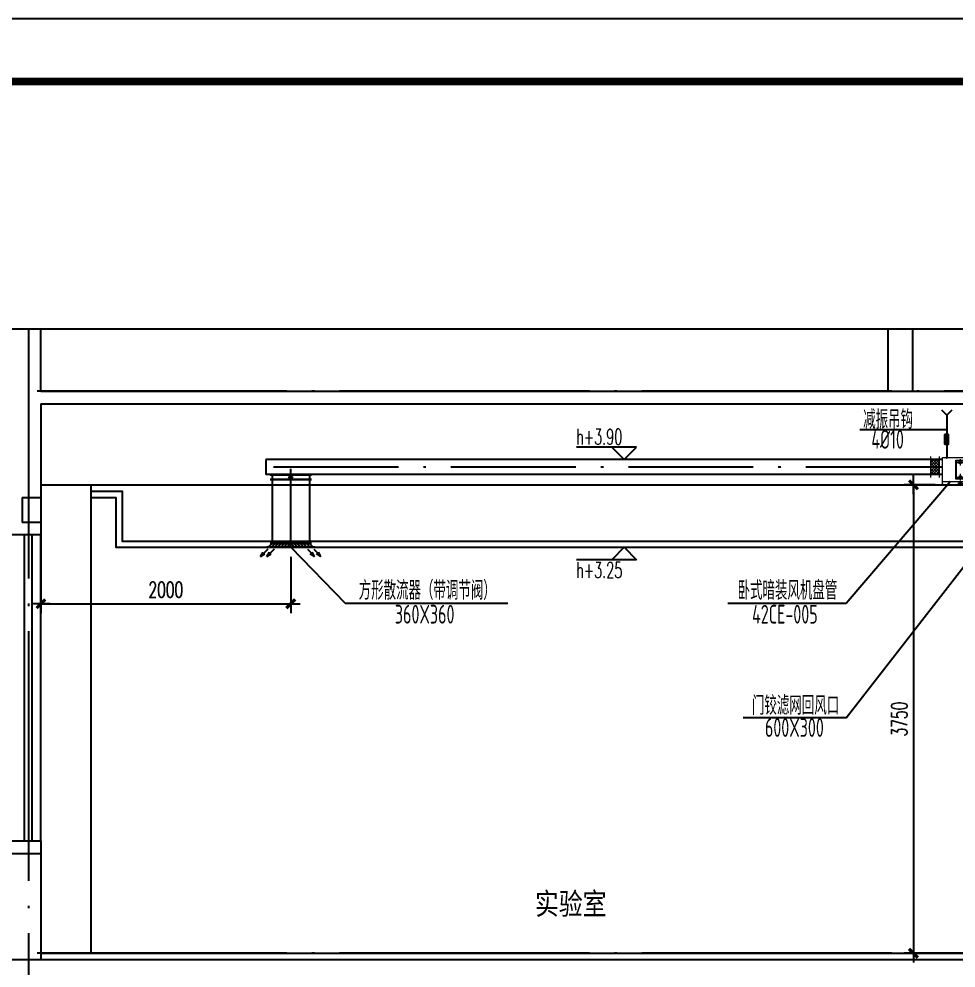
# Model space of a CAD drawing. Extents: x -345393 to -54719, y 203828 to 476815.
# Drawn here: x -254172 to -246673, y 248275 to 255872 of the extents above; entities that cross this region are included whole.
import ezdxf
from ezdxf.enums import TextEntityAlignment as Align

# ---------------------------------------------------------------- set-up
doc = ezdxf.new("R2010")
doc.units = 0
doc.header["$LTSCALE"] = 1000
doc.header["$MEASUREMENT"] = 0
for name, pattern in [('CENTER2', [1.125, 0.75, -0.125, 0.125, -0.125]), ('CHENG_DOTE', [1.42, 1, -0.2, 0.02, -0.2]), ('DASH', [0.35, 0.25, -0.1]), ('DOTE', [2.42, 2, -0.2, 0.02, -0.2])]:
    doc.linetypes.add(name, pattern=pattern)
doc.layers.get('0').update_dxf_attribs({"color": 252, "linetype": 'CONTINUOUS'})
doc.layers.get('Defpoints').update_dxf_attribs({"color": 252, "linetype": 'CONTINUOUS'})
for name, color, linetype in [('A-卫生间', 252, 'CONTINUOUS'), ('A-外窗', 252, 'CONTINUOUS'), ('DOTE', 250, 'DOTE'), ('WALL', 252, 'CONTINUOUS'), ('图框', 252, 'CONTINUOUS'), ('暖通-风-标注', 160, 'CONTINUOUS'), ('暖通-风-法兰', 2, 'CONTINUOUS'), ('暖通-风-装饰吊顶', 74, 'DASH'), ('暖通-风-说明', 3, 'CONTINUOUS'), ('暖通-风-轴线', 5, 'CHENG_DOTE'), ('暖通-风-风管', 4, 'CONTINUOUS')]:
    doc.layers.add(name, color=color, linetype=linetype)
doc.layers.add('暖通-水-设备', color=3, linetype='CONTINUOUS', lineweight=20)
doc.styles.add('HT', font='simhei.ttf')
doc.styles.add('HZ-ZGBZ', font='romanc.shx', dxfattribs={"width": 0.65, "bigfont": '0hztxt.shx'})
doc.styles.add('NT4', font='tssdeng.shx', dxfattribs={"width": 0.65, "bigfont": 'tssdchn.shx'})
doc.dimstyles.new('暖-标注50', dxfattribs={"dimscale": 0.5, "dimtxt": 250, "dimasz": 1, "dimexe": 150, "dimexo": 150, "dimgap": 100, "dimtad": 1, "dimdec": 0, "dimdsep": 46, "dimtxsty": 'HZ-ZGBZ', "dimblk": '_DIMX', "dimcen": 0.09, "dimclrt": 7, "dimadec": 0, "dimazin": 0, "dimtfac": 1, "dimtdec": 0, "dimtix": 1, "dimtmove": 2, "dimatfit": 3, "dimldrblk": '_DIMX', "dimfxl": 0, "dimtolj": 1, "dimtzin": 0, "dimarcsym": 0})

# ---------------------------------------------------------------- blocks, each defined once
blk = doc.blocks.new('_DIMX')
blk.add_line((-150, 0), (150, 0))
at = {"const_width": 50}
blk.add_lwpolyline([(-70, -70), (70, 70)], dxfattribs=at)
blk = doc.blocks.new('*D720')
at = {"layer": 'Defpoints', "color": 0}
for p in [(-246765.2, 252142.5), (-247013.8, 248392.5), (-246365.2, 248392.5)]:
    blk.add_point(p, dxfattribs=at)
at = {"layer": '暖通-风-标注', "color": 0, "lineweight": -2}
for p, q in [((-246840.2, 252142.5), (-247088.8, 252142.5)), ((-247013.8, 252142), (-247013.8, 248393)), ((-246440.2, 248392.5), (-247088.8, 248392.5))]:
    blk.add_line(p, q, dxfattribs=at)
at = {"layer": '暖通-风-标注', "color": 0, "lineweight": -2, "xscale": 0.5, "yscale": 0.5, "zscale": 0.5}
for p, rotation in [((-247013.8, 252142.5), 90), ((-247013.8, 248392.5), 270)]:
    blk.add_blockref('_DIMX', p, dxfattribs=dict(at, rotation=rotation))
at = {"layer": '暖通-风-标注', "color": 7, "insert": (-247126.3, 250267.5), "char_height": 125, "attachment_point": 5, "rotation": 90, "style": 'HZ-ZGBZ'}
blk.add_mtext('\\A1;3750', dxfattribs=at)
blk = doc.blocks.new('风机盘管2')
h = blk.add_hatch()
h.set_pattern_fill('ANSI37', color=95, scale=5, style=0)
h.set_pattern_definition([(45, (-10574485.771, -16627846.545), (-11.225320151, 11.225320151), []), (135, (-10574485.771, -16627846.545), (-11.225320151, -11.225320151), [])])
h.paths.add_polyline_path([(-166.5, -15), (-236.5, -15), (-236.5, -75), (-166.5, -75)])
h.paths.add_polyline_path([(-236.5, -75), (-236.5, -135), (-166.5, -135), (-166.5, -75)])
for p, q in [((-141.5, 0), (141.5, 0)), ((-141.5, -210), (-141.5, 0)), ((141.5, 0), (395.5, 0)), ((141.5, 0), (141.5, -210)), ((225.7, 0), (141.5, 0)), ((395.5, 0), (395.5, -220)), ((-141.5, -190), (141.5, -190)), ((-141.5, -190), (141.5, -190)), ((-131.5, -220), (131.5, -220)), ((141.5, -190), (162.6, -190)), ((162.6, -190), (162.6, -220)), ((162.6, -220), (395.5, -220)), ((173.4, -220), (173.4, -245)), ((373.4, -220), (373.4, -245)), ((157, -245), (389.9, -245))]:
    blk.add_line(p, q)
at = {"color": 3, "linetype": 'CENTER2', "ltscale": 0.1}
for p, q in [((225.7, 12), (225.7, -203.5)), ((-25, -37.8), (25, -37.8)), ((0, -12.8), (0, -62.8)), ((0, -130.8), (0, -180.8)), ((108.7, -95.8), (342.7, -95.8)), ((-25, -155.8), (25, -155.8)), ((-20, -205), (20, -205)), ((0, -185), (0, -225))]:
    blk.add_line(p, q, dxfattribs=at)
for points in [[(-35, -20.3), (35, -20.3), (35, -173.3), (-35, -173.3)], [(-30, -25.3), (30, -25.3), (30, -168.3), (-30, -168.3)]]:
    blk.add_lwpolyline(points, close=True)
for centre, radius in [((0, -37.8), 12.5), ((225.7, -95.8), 45.7), ((0, -155.8), 12.5), ((0, -205), 10)]:
    blk.add_circle(centre, radius)
for centre, radius, start, end in [((225.7, -98.9), 98.9, 1.81153, 90), ((223.4, -84), 101.7, 216.34064, 353.36951), ((-131.5, -210), 10, 180, 270), ((131.5, -210), 10, 270, 0)]:
    blk.add_arc(centre, radius, start, end)
at = {"layer": '暖通-水-设备'}
for p, q in [((-236.5, -160), (-236.5, 10)), ((-166.5, -160), (-166.5, 10))]:
    blk.add_line(p, q, dxfattribs=at)
at = {"layer": '暖通-风-轴线'}
blk.add_line((-141.5, -75), (-236.5, -75), dxfattribs=at)
at = {"layer": '暖通-风-风管'}
for p, q in [((-141.5, -15), (-236.5, -15)), ((-141.5, -135), (-236.5, -135))]:
    blk.add_line(p, q, dxfattribs=at)
blk = doc.blocks.new('*D736')
at = {"layer": 'Defpoints', "color": 0}
for p in [(-253997.4, 252142.5), (-251997.4, 251642.5), (-251997.4, 251190.8)]:
    blk.add_point(p, dxfattribs=at)
at = {"layer": '暖通-风-标注', "color": 0, "lineweight": -2}
for p, q in [((-253997.4, 252067.5), (-253997.4, 251115.8)), ((-251997.4, 251567.5), (-251997.4, 251115.8)), ((-253996.9, 251190.8), (-251997.9, 251190.8))]:
    blk.add_line(p, q, dxfattribs=at)
at = {"layer": '暖通-风-标注', "color": 0, "lineweight": -2, "xscale": 0.5, "yscale": 0.5, "zscale": 0.5, "rotation": 180}
blk.add_blockref('_DIMX', (-253997.4, 251190.8), dxfattribs=at)
at = {"layer": '暖通-风-标注', "color": 0, "lineweight": -2, "xscale": 0.5, "yscale": 0.5, "zscale": 0.5}
blk.add_blockref('_DIMX', (-251997.4, 251190.8), dxfattribs=at)
at = {"layer": '暖通-风-标注', "color": 7, "insert": (-252997.4, 251303.3), "char_height": 125, "attachment_point": 5, "style": 'HZ-ZGBZ'}
blk.add_mtext('\\A1;2000', dxfattribs=at)

msp = doc.modelspace()

# ---------------------------------------------------------------- linework, layer by layer
at = {"layer": 'A-卫生间', "color": 251}
msp.add_line((-253997.37041, 252142.5295), (-244897.38029, 252142.5295), dxfattribs=at)
at = {"layer": 'A-卫生间'}
for p, q in [((-253597.37327, 252142.5295), (-253597.37327, 248392.5295)), ((-253997.37041, 248392.5295), (-230197.38334, 248392.5295))]:
    msp.add_line(p, q, dxfattribs=at)
msp.add_lwpolyline([(-254597.36911, 253392.5295), (-242247.37688, 253392.5295), (-242097.39953, 253542.50685), (-242097.35422, 253242.55215), (-241947.37688, 253392.5295), (-229597.38464, 253392.5295)], dxfattribs=at)
at = {"layer": 'A-外窗'}
for p, q in [((-254127.37041, 249292.5295), (-254127.37041, 251742.5295)), ((-254067.37041, 249292.5295), (-254067.37041, 251742.5295)), ((-253997.37041, 249292.5295), (-253997.37041, 251742.5295))]:
    msp.add_line(p, q, dxfattribs=at)
at = {"layer": 'DOTE'}
for p, q in [((-254097.38334, 253392.5295), (-254097.38334, 230392.5295)), ((-227827.38029, 252892.5295), (-254097.38334, 252892.5295)), ((-227827.38029, 248392.5295), (-254097.38334, 248392.5295))]:
    msp.add_line(p, q, dxfattribs=at)
at = {"layer": 'WALL'}
for p, q in [((-253997.37041, 252892.5295), (-253997.37041, 253392.5295)), ((-247219.88806, 253392.5295), (-247219.88806, 252892.5295)), ((-247019.88806, 253392.5295), (-247019.88806, 252892.5295)), ((-253997.37041, 252892.5295), (-230197.38334, 252892.5295)), ((-253997.37184, 252792.5295), (-244197.38029, 252792.5295)), ((-253997.37041, 252792.5295), (-253997.37041, 251742.5295)), ((-254147.37041, 252042.5295), (-254147.37041, 251842.5295)), ((-254147.37041, 252042.5295), (-253997.37041, 252042.5295)), ((-253997.37041, 251842.5295), (-254147.37041, 251842.5295)), ((-253997.37041, 251742.5295), (-254247.37041, 251742.5295)), ((-254247.37041, 249292.5295), (-253997.37041, 249292.5295)), ((-253997.37041, 249292.5295), (-253997.37041, 248342.5295)), ((-254247.37041, 249192.5295), (-253997.37041, 249192.5295)), ((-254397.36878, 248342.5295), (-229797.38497, 248342.5295))]:
    msp.add_line(p, q, dxfattribs=at)
at = {"layer": '图框'}
msp.add_line((-219242.68185, 255872.36281), (-261292.68185, 255872.36281), dxfattribs=at)
at = {"layer": '图框', "const_width": 60}
msp.add_lwpolyline([(-219742.68185, 255372.36281), (-260042.68185, 255372.36281), (-260042.68185, 226672.36281), (-219742.68185, 226672.36281)], close=True, dxfattribs=at)
at = {"layer": '暖通-风-标注', "color": 95}
for p, q in [((-252181.03638, 251626.9224), (-252238.31203, 251569.64675)), ((-252238.31203, 251569.64675), (-252218.37707, 251604.16756)), ((-252238.31203, 251569.64675), (-252204.08078, 251589.36295)), ((-252204.08078, 251589.36295), (-252218.53972, 251589.60498)), ((-252131.03638, 251626.9224), (-252188.31203, 251569.64675)), ((-252188.31203, 251569.64675), (-252168.37707, 251604.16756)), ((-252188.31203, 251569.64675), (-252154.08078, 251589.36295)), ((-252168.53972, 251589.60498), (-252168.37707, 251604.16756)), ((-252154.08078, 251589.36295), (-252168.53972, 251589.60498)), ((-251863.70444, 251626.9224), (-251806.42879, 251569.64675)), ((-251840.66005, 251589.36295), (-251826.20111, 251589.60498)), ((-251806.42879, 251569.64675), (-251840.66005, 251589.36295)), ((-251806.42879, 251569.64675), (-251826.36376, 251604.16756)), ((-251826.20111, 251589.60498), (-251826.36376, 251604.16756)), ((-251813.70444, 251626.9224), (-251756.42879, 251569.64675)), ((-251790.66005, 251589.36295), (-251776.20111, 251589.60498)), ((-251756.42879, 251569.64675), (-251790.66005, 251589.36295)), ((-251756.42879, 251569.64675), (-251776.36376, 251604.16756)), ((-251776.20111, 251589.60498), (-251776.36376, 251604.16756))]:
    msp.add_line(p, q, dxfattribs=at)
at = {"layer": '暖通-风-标注', "const_width": 10}
msp.add_lwpolyline([(-246752.20498, 252360.37525, 1), (-246742.20498, 252360.37525, 1)], format="xyb", close=True, dxfattribs=at)
at = {"layer": '暖通-风-标注', "color": 95}
for points in [[(-252218.37707, 251604.16756), (-252218.53972, 251589.60498), (-252238.31203, 251569.64675)], [(-252204.08078, 251589.36295), (-252218.53972, 251589.60498), (-252238.31203, 251569.64675)], [(-252168.37707, 251604.16756), (-252168.53972, 251589.60498), (-252188.31203, 251569.64675)], [(-252154.08078, 251589.36295), (-252168.53972, 251589.60498), (-252188.31203, 251569.64675)], [(-251840.66005, 251589.36295), (-251826.20111, 251589.60498), (-251806.42879, 251569.64675)], [(-251826.36376, 251604.16756), (-251826.20111, 251589.60498), (-251806.42879, 251569.64675)], [(-251790.66005, 251589.36295), (-251776.20111, 251589.60498), (-251756.42879, 251569.64675)], [(-251776.36376, 251604.16756), (-251776.20111, 251589.60498), (-251756.42879, 251569.64675)]]:
    msp.add_solid(points, dxfattribs=at)
at = {"layer": '暖通-风-法兰'}
for p, q in [((-252162.37041, 252225.37525), (-251832.37041, 252225.37525)), ((-252162.37041, 252222.37525), (-251832.37041, 252222.37525)), ((-252162.37041, 252187.87525), (-251832.37041, 252187.87525)), ((-252162.37041, 252184.87525), (-251832.37041, 252184.87525)), ((-251804.87041, 251642.5295), (-252189.87041, 251642.5295)), ((-252162.37041, 251675.5295), (-251832.37041, 251675.5295)), ((-252162.37041, 251672.5295), (-251832.37041, 251672.5295)), ((-252122.37041, 251672.5295), (-252152.37041, 251642.5295)), ((-252097.37041, 251672.5295), (-252127.37041, 251642.5295)), ((-252072.37041, 251672.5295), (-252102.37041, 251642.5295)), ((-252047.37041, 251672.5295), (-252077.37041, 251642.5295)), ((-252022.37041, 251672.5295), (-252052.37041, 251642.5295)), ((-251997.37041, 251672.5295), (-252027.37041, 251642.5295)), ((-251997.37041, 251672.5295), (-251967.37041, 251642.5295)), ((-251972.37041, 251672.5295), (-251942.37041, 251642.5295)), ((-251947.37041, 251672.5295), (-251917.37041, 251642.5295)), ((-251922.37041, 251672.5295), (-251892.37041, 251642.5295)), ((-251897.37041, 251672.5295), (-251867.37041, 251642.5295)), ((-251872.37041, 251672.5295), (-251842.37041, 251642.5295))]:
    msp.add_line(p, q, dxfattribs=at)
at = {"layer": '暖通-风-法兰', "color": 75}
for p, q in [((-252013.26008, 252196.97199), (-251995.75464, 252222.71575)), ((-252012.48645, 252208.60744), (-251991.26523, 252188.14424)), ((-252009.87859, 252216.31538), (-251986.75096, 252194.01388)), ((-252005.45311, 252192.36746), (-251987.29767, 252219.06714)), ((-252002.07891, 252221.46164), (-251979.81896, 252199.99682)), ((-251996.60614, 252190.42532), (-251982.36361, 252211.3706))]:
    msp.add_line(p, q, dxfattribs=at)
at = {"layer": '暖通-风-装饰吊顶', "linetype": 'ByBlock'}
for points in [[(-253597.37327, 252092.5295), (-253347.37327, 252092.5295), (-253347.37327, 251692.5295), (-244897.38029, 251692.5295)], [(-253597.37327, 252042.5295), (-253397.37327, 252042.5295), (-253397.37327, 251642.5295), (-244897.38029, 251642.5295)]]:
    msp.add_lwpolyline(points, dxfattribs=at)
at = {"layer": '暖通-风-说明'}
for p, q in [((-246747.20498, 252700.11141), (-246747.20498, 252360.37525)), ((-246732.20498, 252545.63485), (-246762.20498, 252545.63485)), ((-246762.20498, 252467.13485), (-246762.20498, 252545.63485)), ((-246732.20498, 252467.13485), (-246732.20498, 252545.63485)), ((-249228.81857, 252445.37525), (-249709.12382, 252445.37525)), ((-249328.81857, 252345.37525), (-249428.81857, 252445.37525)), ((-249328.81857, 252345.37525), (-249228.81857, 252445.37525)), ((-246732.20498, 252467.13485), (-246762.20498, 252467.13485)), ((-247550.97797, 251195.31961), (-246718.31811, 252172.5295)), ((-251997.37041, 251642.5295), (-251560.58291, 251195.31961)), ((-249328.81857, 251642.5295), (-249428.81857, 251542.5295)), ((-249328.81857, 251642.5295), (-249228.81857, 251542.5295)), ((-247550.97797, 250276.34311), (-246497.38029, 251632.5295)), ((-249228.81857, 251542.5295), (-249709.12382, 251542.5295)), ((-251560.58291, 251195.31961), (-250259.91118, 251195.31961)), ((-248499.1632, 251195.31961), (-247550.97797, 251195.31961)), ((-247550.97797, 250276.34311), (-248376.50208, 250276.34311))]:
    msp.add_line(p, q, dxfattribs=at)
at = {"layer": '暖通-风-说明', "color": 3}
msp.add_line((-246747.20498, 252582.77762), (-247441.82918, 252582.77762), dxfattribs=at)
at = {"layer": '暖通-风-说明'}
msp.add_lwpolyline([(-246706.94114, 252740.37525), (-246747.20498, 252700.11141), (-246787.46881, 252740.37525)], dxfattribs=at)
msp.add_lwpolyline([(-246732.20498, 252545.63485), (-246762.20498, 252545.63485), (-246762.20498, 252467.13485), (-246732.20498, 252467.13485)], close=True, dxfattribs=at)
at = {"layer": '暖通-风-轴线'}
for p, q in [((-246875.38029, 252285.37525), (-252196.66928, 252285.37525)), ((-251997.37041, 251642.5295), (-251997.37041, 252270.99976))]:
    msp.add_line(p, q, dxfattribs=at)
at = {"layer": '暖通-风-风管'}
for p, q in [((-246875.38029, 252345.37525), (-252196.66928, 252345.37525)), ((-252196.66928, 252345.37525), (-252196.66928, 252225.37525)), ((-246875.38029, 252225.37525), (-252196.66928, 252225.37525)), ((-252147.37041, 252222.37525), (-252147.37041, 251672.5295)), ((-251847.37041, 252222.37525), (-251847.37041, 251672.5295)), ((-252147.37041, 251672.5295), (-252177.37041, 251642.5295)), ((-251847.37041, 251672.5295), (-251817.37041, 251642.5295))]:
    msp.add_line(p, q, dxfattribs=at)

# ---------------------------------------------------------------- block references
at = {"layer": '暖通-水-设备'}
msp.add_blockref('风机盘管2', (-246638.88029, 252360.37525), dxfattribs=at)

# ---------------------------------------------------------------- texts
at = {"layer": '暖通-风-说明'}
for s, height, style, width, p in [('减振吊钩', 150, 'NT4', 0.7, (-247415.96936, 252590.88718)), ('4%%c10', 150, 'NT4', 0.65, (-247350.6713, 252431.97812)), ('实验室', 175, 'HT', 0.8, (-250043.05984, 248701.91026))]:
    msp.add_text(s, height=height, dxfattribs=dict(at, style=style, width=width)).set_placement(p)
at = {"layer": '暖通-风-说明', "style": 'HZ-ZGBZ', "width": 0.6}
for s, p in [('h+3.90', (-249528.74231, 252527.68448)), ('h+3.25', (-249528.74231, 251460.22027))]:
    msp.add_text(s, height=125, dxfattribs=at).set_placement(p, align=Align.MIDDLE)
at = {"layer": '暖通-风-说明', "style": 'NT4'}
for s, width, p in [('方形散流器（带调节阀）', 0.7, (-250905.04415, 251222.65431)), ('卧式暗装风机盘管', 0.7, (-248021.99218, 251222.65431)), ('360X360', 0.65, (-250925.54395, 251031.93703)), ('42CE-005', 0.65, (-248042.49198, 251031.93703)), ('门铰滤网回风口', 0.7, (-247956.95811, 250301.36421)), ('600X300', 0.65, (-247966.60409, 250124.93232))]:
    msp.add_text(s, height=150, dxfattribs=dict(at, width=width)).set_placement(p, align=Align.CENTER)

# ---------------------------------------------------------------- dimensions: what is measured, and where the dimension line sits
at = {"layer": '暖通-风-标注'}
dim = msp.add_linear_dim(base=(-247013.76816, 248392.5295), p1=(-246765.23665, 252142.5295), p2=(-246365.23665, 248392.5295), angle=90, dimstyle='暖-标注50', dxfattribs=at)
dim.commit()
dim.dimension.update_dxf_attribs({"geometry": '*D720', "text_midpoint": (-247126.26816, 250267.5295)})
dim = msp.add_linear_dim(base=(-251997.37041, 251190.76972), p1=(-253997.37041, 252142.5295), p2=(-251997.37041, 251642.5295), dimstyle='暖-标注50', dxfattribs=at)
dim.commit()
dim.dimension.update_dxf_attribs({"geometry": '*D736', "text_midpoint": (-252997.37041, 251303.26972)})

doc.saveas('drawing.dxf')
